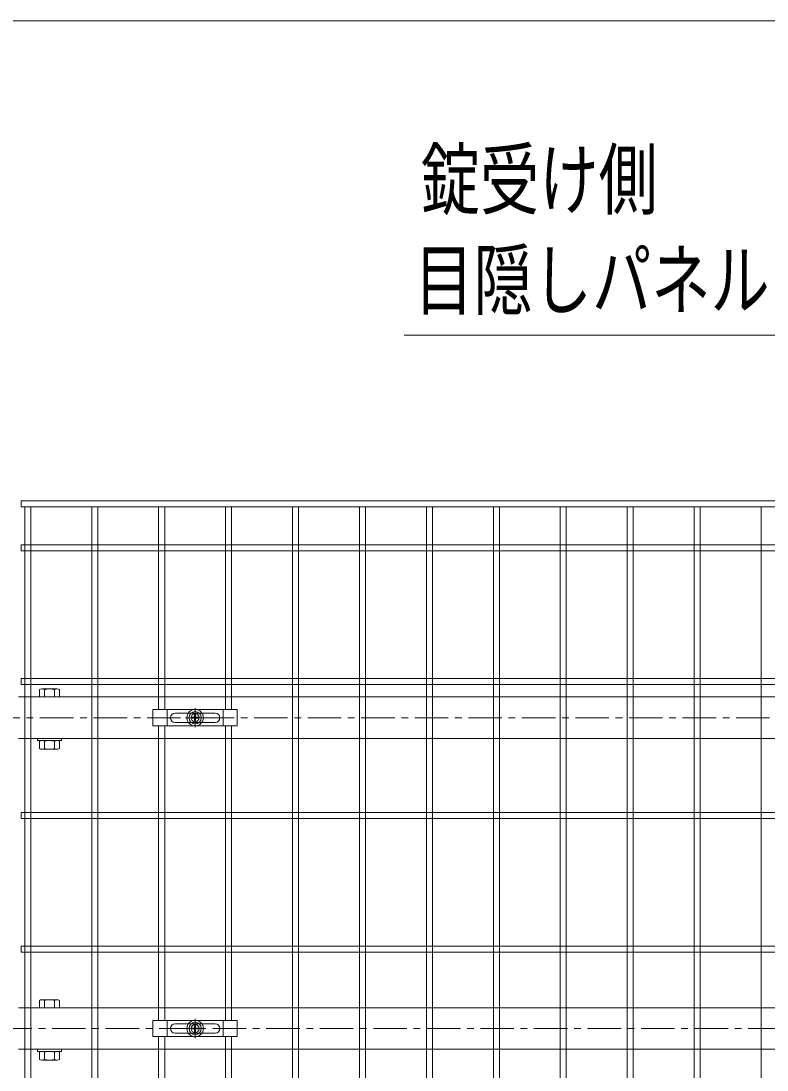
# Model space of a CAD drawing. Units: millimetres at full size; details may follow other scales. Extents: x -4455 to 4455, y -3150 to 3150.
# Drawn here: x 221 to 778, y 149 to 933 of the extents above; entities that cross this region are included whole.
import ezdxf
from ezdxf.enums import TextEntityAlignment as Align

# ---------------------------------------------------------------- set-up
doc = ezdxf.new("R2010")
doc.units = ezdxf.units.MM
doc.header["$LTSCALE"] = 20
doc.linetypes.add('USER1', pattern=[2, 1.25, -0.25, 0.25, -0.25])
for name, color, linetype, lineweight in [('0-1_軸線', 2, 'USER1', 18), ('0-3_寸法線', 1, 'Continuous', 18), ('0-6_NEO', 152, 'Continuous', 18), ('0-8_固定金具', 41, 'Continuous', 18), ('0-B_扉横枠', 7, 'Continuous', 18)]:
    doc.layers.add(name, color=color, linetype=linetype, lineweight=lineweight)
doc.styles.add('ＭＳ ゴシック', font='')
doc.styles.get('ＭＳ ゴシック').set_extended_font_data('MS Gothic')

msp = doc.modelspace()

# ---------------------------------------------------------------- linework, layer by layer
at = {"layer": '0-1_軸線'}
for p, q in [((1259.77, 411.87), (188.57, 411.87)), ((1268.77, 179.57), (197.57, 179.57))]:
    msp.add_line(p, q, dxfattribs=at)
at = {"layer": '0-3_寸法線', "color": 2}
for p, q in [((179.67, 932.59), (1271.67, 932.59)), ((217.17, 932.59), (254.67, 932.59))]:
    msp.add_line(p, q, dxfattribs=at)
at = {"layer": '0-3_寸法線', "color": 4}
msp.add_lwpolyline([(506.9, 697.81), (807.06, 697.81), (1108.11, -50.52)], dxfattribs=at)
at = {"layer": '0-6_NEO'}
for p, q in [((1230.67, 573.87), (220.67, 573.87)), ((220.67, 573.87), (220.67, 569.37)), ((1230.67, 569.37), (220.67, 569.37)), ((223.42, 569.37), (223.42, -891.63)), ((227.92, 569.37), (227.92, -891.63)), ((273.42, 569.37), (273.42, -891.63)), ((277.92, 569.37), (277.92, -891.63)), ((323.42, 569.37), (323.42, 417.87)), ((327.92, 569.37), (327.92, 417.87)), ((373.42, 569.37), (373.42, 417.87)), ((377.92, 569.37), (377.92, 417.87)), ((423.42, 569.37), (423.42, -891.63)), ((427.92, 569.37), (427.92, -891.63)), ((473.42, 569.37), (473.42, -891.63)), ((477.92, 569.37), (477.92, -891.63)), ((523.42, 569.37), (523.42, -891.63)), ((527.92, 569.37), (527.92, -891.63)), ((573.42, 569.37), (573.42, -891.63)), ((577.92, 569.37), (577.92, -891.63)), ((623.42, 569.37), (623.42, -891.63)), ((627.92, 569.37), (627.92, -891.63)), ((673.42, 569.37), (673.42, -891.63)), ((677.92, 569.37), (677.92, -891.63)), ((723.42, 569.37), (723.42, -891.63)), ((727.92, 569.37), (727.92, -891.63)), ((773.42, 569.37), (773.42, -891.63)), ((1230.67, 541.12), (220.67, 541.12)), ((220.67, 541.12), (220.67, 536.62)), ((1230.67, 536.62), (220.67, 536.62)), ((1230.67, 441.12), (220.67, 441.12)), ((220.67, 441.12), (220.67, 436.62)), ((1230.67, 436.62), (220.67, 436.62)), ((323.42, 405.87), (323.42, 185.57)), ((327.92, 405.87), (327.92, 185.57)), ((373.42, 405.87), (373.42, 185.57)), ((377.92, 405.87), (377.92, 185.57)), ((1230.67, 341.12), (220.67, 341.12)), ((220.67, 341.12), (220.67, 336.62)), ((1230.67, 336.62), (220.67, 336.62)), ((1230.67, 241.12), (220.67, 241.12)), ((220.67, 241.12), (220.67, 236.62)), ((1230.67, 236.62), (220.67, 236.62)), ((323.42, 173.57), (323.42, -566.83)), ((327.92, 173.57), (327.92, -566.83)), ((373.42, 173.57), (373.42, -566.83)), ((377.92, 173.57), (377.92, -566.83))]:
    msp.add_line(p, q, dxfattribs=at)
at = {"layer": '0-8_固定金具'}
for p, q in [((319.17, 417.87), (319.17, 405.87)), ((382.17, 417.87), (319.17, 417.87)), ((329.67, 405.87), (329.67, 417.87)), ((350.67, 413.87), (350.67, 419.02)), ((350.67, 413.87), (350.67, 415.87)), ((371.67, 405.87), (371.67, 417.87)), ((382.17, 417.87), (382.17, 405.87)), ((331.97, 411.87), (332.17, 411.87)), ((365.67, 415.37), (335.67, 415.37)), ((365.67, 408.37), (335.67, 408.37)), ((348.67, 411.87), (343.52, 411.87)), ((348.67, 411.87), (346.67, 411.87)), ((348.44, 412.24), (348.44, 411.51)), ((350.31, 412.24), (348.44, 412.24)), ((348.44, 412.24), (348.44, 411.51)), ((350.31, 412.24), (348.44, 412.24)), ((348.44, 412.24), (348.44, 411.51)), ((350.31, 412.24), (348.44, 412.24)), ((348.44, 411.51), (350.31, 411.51)), ((348.44, 411.51), (350.31, 411.51)), ((348.44, 411.51), (350.31, 411.51)), ((351.67, 411.87), (349.67, 411.87)), ((351.67, 411.87), (349.67, 411.87)), ((350.31, 414.1), (350.31, 412.24)), ((350.31, 414.1), (350.31, 412.24)), ((350.31, 414.1), (350.31, 412.24)), ((350.31, 414.1), (350.31, 412.24)), ((350.31, 414.1), (350.31, 412.24)), ((350.31, 414.1), (350.31, 412.24)), ((351.03, 414.1), (350.31, 414.1)), ((351.03, 414.1), (350.31, 414.1)), ((351.03, 414.1), (350.31, 414.1)), ((351.03, 414.1), (350.31, 414.1)), ((351.03, 414.1), (350.31, 414.1)), ((351.03, 414.1), (350.31, 414.1)), ((350.31, 411.51), (350.31, 409.65)), ((350.31, 411.51), (350.31, 409.65)), ((350.31, 411.51), (350.31, 409.65)), ((350.31, 409.65), (351.03, 409.65)), ((350.31, 409.65), (351.03, 409.65)), ((350.31, 409.65), (351.03, 409.65)), ((350.31, 409.65), (351.03, 409.65)), ((350.31, 409.65), (351.03, 409.65)), ((350.31, 409.65), (351.03, 409.65)), ((350.67, 410.87), (350.67, 412.87)), ((350.67, 410.87), (350.67, 412.87)), ((350.67, 409.87), (350.67, 407.87)), ((350.67, 409.87), (350.67, 404.73)), ((351.03, 412.24), (351.03, 414.1)), ((351.03, 412.24), (351.03, 414.1)), ((351.03, 412.24), (351.03, 414.1)), ((351.03, 412.24), (351.03, 414.1)), ((351.03, 412.24), (351.03, 414.1)), ((351.03, 412.24), (351.03, 414.1)), ((352.9, 412.24), (351.03, 412.24)), ((352.9, 412.24), (351.03, 412.24)), ((351.03, 411.51), (352.9, 411.51)), ((351.03, 409.65), (351.03, 411.51)), ((351.03, 411.51), (352.9, 411.51)), ((351.03, 409.65), (351.03, 411.51)), ((352.67, 411.87), (354.67, 411.87)), ((352.67, 411.87), (357.82, 411.87)), ((352.9, 411.51), (352.9, 412.24)), ((352.9, 411.51), (352.9, 412.24)), ((369.17, 411.87), (369.37, 411.87)), ((382.17, 405.87), (319.17, 405.87)), ((319.17, 185.57), (319.17, 173.57)), ((382.17, 185.57), (319.17, 185.57)), ((329.67, 173.57), (329.67, 185.57)), ((365.67, 183.07), (335.67, 183.07)), ((350.31, 181.8), (350.31, 179.94)), ((350.31, 181.8), (350.31, 179.94)), ((350.31, 181.8), (350.31, 179.94)), ((350.31, 181.8), (350.31, 179.94)), ((350.31, 181.8), (350.31, 179.94)), ((350.31, 181.8), (350.31, 179.94)), ((351.03, 181.8), (350.31, 181.8)), ((351.03, 181.8), (350.31, 181.8)), ((351.03, 181.8), (350.31, 181.8)), ((351.03, 181.8), (350.31, 181.8)), ((351.03, 181.8), (350.31, 181.8)), ((351.03, 181.8), (350.31, 181.8)), ((350.67, 181.57), (350.67, 186.72)), ((350.67, 181.57), (350.67, 183.57)), ((350.67, 178.57), (350.67, 180.57)), ((350.67, 178.57), (350.67, 180.57)), ((351.03, 179.94), (351.03, 181.8)), ((351.03, 179.94), (351.03, 181.8)), ((351.03, 179.94), (351.03, 181.8)), ((351.03, 179.94), (351.03, 181.8)), ((351.03, 179.94), (351.03, 181.8)), ((371.67, 173.57), (371.67, 185.57)), ((382.17, 185.57), (382.17, 173.57)), ((382.17, 173.57), (319.17, 173.57)), ((331.97, 179.57), (332.17, 179.57)), ((365.67, 176.07), (335.67, 176.07)), ((348.67, 179.57), (343.52, 179.57)), ((348.67, 179.57), (346.67, 179.57)), ((348.44, 179.94), (348.44, 179.21)), ((350.31, 179.94), (348.44, 179.94)), ((348.44, 179.94), (348.44, 179.21)), ((350.31, 179.94), (348.44, 179.94)), ((348.44, 179.94), (348.44, 179.21)), ((350.31, 179.94), (348.44, 179.94)), ((348.44, 179.21), (350.31, 179.21)), ((348.44, 179.21), (350.31, 179.21)), ((348.44, 179.21), (350.31, 179.21)), ((348.44, 179.21), (350.31, 179.21)), ((348.44, 179.21), (350.31, 179.21)), ((348.44, 179.21), (350.31, 179.21)), ((351.67, 179.57), (349.67, 179.57)), ((351.67, 179.57), (349.67, 179.57)), ((350.31, 179.21), (350.31, 177.35)), ((350.31, 179.21), (350.31, 177.35)), ((350.31, 179.21), (350.31, 177.35)), ((350.31, 179.21), (350.31, 177.35)), ((350.31, 179.21), (350.31, 177.35)), ((350.31, 179.21), (350.31, 177.35)), ((350.31, 177.35), (351.03, 177.35)), ((350.31, 177.35), (351.03, 177.35)), ((350.31, 177.35), (351.03, 177.35)), ((350.31, 177.35), (351.03, 177.35)), ((350.31, 177.35), (351.03, 177.35)), ((350.31, 177.35), (351.03, 177.35)), ((350.67, 177.57), (350.67, 172.43)), ((350.67, 177.57), (350.67, 175.57)), ((352.9, 179.94), (351.03, 179.94)), ((352.9, 179.94), (351.03, 179.94)), ((352.9, 179.94), (351.03, 179.94)), ((351.03, 177.35), (351.03, 179.21)), ((351.03, 177.35), (351.03, 179.21)), ((351.03, 177.35), (351.03, 179.21)), ((351.03, 177.35), (351.03, 179.21)), ((351.03, 177.35), (351.03, 179.21)), ((351.03, 177.35), (351.03, 179.21)), ((351.03, 179.21), (352.9, 179.21)), ((351.03, 179.21), (352.9, 179.21)), ((351.03, 179.21), (352.9, 179.21)), ((351.03, 179.21), (352.9, 179.21)), ((351.03, 179.21), (352.9, 179.21)), ((351.03, 179.21), (352.9, 179.21)), ((352.67, 179.57), (357.82, 179.57)), ((352.67, 179.57), (354.67, 179.57)), ((352.9, 179.21), (352.9, 179.94)), ((352.9, 179.21), (352.9, 179.94)), ((352.9, 179.21), (352.9, 179.94)), ((369.17, 179.57), (369.37, 179.57))]:
    msp.add_line(p, q, dxfattribs=at)
for points in [[(350.31, 412.24), (348.44, 412.24), (348.44, 411.51)], [(350.31, 412.24), (348.44, 412.24), (348.44, 411.51)], [(350.31, 412.24), (348.44, 412.24), (348.44, 411.51)], [(348.44, 411.51), (350.31, 411.51), (350.31, 409.65)], [(348.44, 411.51), (350.31, 411.51), (350.31, 409.65)], [(348.44, 411.51), (350.31, 411.51), (350.31, 409.65)], [(352.9, 411.51), (352.9, 412.24), (351.03, 412.24)], [(352.9, 411.51), (352.9, 412.24), (351.03, 412.24)], [(352.9, 411.51), (352.9, 412.24), (351.03, 412.24)], [(352.9, 411.51), (352.9, 412.24), (351.03, 412.24)], [(351.03, 409.65), (351.03, 411.51), (352.9, 411.51)], [(351.03, 409.65), (351.03, 411.51), (352.9, 411.51)], [(351.03, 409.65), (351.03, 411.51), (352.9, 411.51)], [(351.03, 409.65), (351.03, 411.51), (352.9, 411.51)], [(352.9, 179.21), (352.9, 179.94), (351.03, 179.94), (351.03, 181.8)], [(350.31, 179.94), (348.44, 179.94), (348.44, 179.21)], [(350.31, 179.94), (348.44, 179.94), (348.44, 179.21)], [(350.31, 179.94), (348.44, 179.94), (348.44, 179.21)], [(352.9, 179.21), (352.9, 179.94), (351.03, 179.94)], [(352.9, 179.21), (352.9, 179.94), (351.03, 179.94)]]:
    msp.add_lwpolyline(points, dxfattribs=at)
for centre, radius in [((350.67, 411.87), 6.15), ((350.67, 411.87), 6.15), ((350.67, 411.87), 6.15), ((350.67, 411.87), 6.15), ((350.67, 411.87), 6.15), ((350.67, 411.87), 6.15), ((350.67, 411.87), 4.59), ((350.67, 411.87), 4.59), ((350.67, 411.87), 4.59), ((350.67, 411.87), 4.59), ((350.67, 411.87), 4.59), ((350.67, 411.87), 4.59), ((350.67, 411.87), 3), ((350.67, 179.57), 6.15), ((350.67, 179.57), 6.15), ((350.67, 179.57), 6.15), ((350.67, 179.57), 6.15), ((350.67, 179.57), 6.15), ((350.67, 179.57), 6.15), ((350.67, 179.57), 4.59), ((350.67, 179.57), 4.59), ((350.67, 179.57), 4.59), ((350.67, 179.57), 4.59), ((350.67, 179.57), 4.59), ((350.67, 179.57), 4.59), ((350.67, 179.57), 3)]:
    msp.add_circle(centre, radius, dxfattribs=at)
for centre, start, end in [((335.67, 411.87), 90, 180), ((335.67, 411.87), 180, 270), ((365.67, 411.87), 0, 90), ((365.67, 411.87), 270, 360), ((335.67, 179.57), 90, 180), ((365.67, 179.57), 0, 90), ((335.67, 179.57), 180, 270), ((365.67, 179.57), 270, 360)]:
    msp.add_arc(centre, 3.5, start, end, dxfattribs=at)
at = {"layer": '0-B_扉横枠'}
for p, q in [((234.37, 427.37), (234.37, 432.82)), ((247.5, 433.38), (236.24, 433.38)), ((238.12, 427.37), (238.12, 432.82)), ((245.62, 427.37), (245.62, 432.82)), ((249.37, 427.37), (249.37, 432.82)), ((1232.67, 427.37), (218.67, 427.37)), ((249.37, 427.37), (234.37, 427.37)), ((218.67, 396.37), (1232.67, 396.37)), ((232.87, 396.37), (232.87, 394.77)), ((232.87, 394.77), (250.87, 394.77)), ((234.37, 394.22), (234.37, 388.82)), ((236.24, 394.77), (247.5, 394.77)), ((238.12, 394.22), (238.12, 388.82)), ((245.62, 394.22), (245.62, 388.82)), ((249.37, 394.22), (249.37, 388.82)), ((250.87, 396.37), (250.87, 394.77)), ((236.24, 388.27), (247.5, 388.27)), ((234.37, 195.07), (234.37, 200.52)), ((247.5, 201.08), (236.24, 201.08)), ((238.12, 195.07), (238.12, 200.52)), ((245.62, 195.07), (245.62, 200.52)), ((249.37, 195.07), (249.37, 200.52)), ((1232.67, 195.07), (218.67, 195.07)), ((249.37, 195.07), (234.37, 195.07)), ((218.67, 164.07), (1232.67, 164.07)), ((232.87, 164.07), (232.87, 162.47)), ((232.87, 162.47), (250.87, 162.47)), ((234.37, 161.92), (234.37, 156.52)), ((236.24, 162.47), (247.5, 162.47)), ((238.12, 161.92), (238.12, 156.52)), ((245.62, 161.92), (245.62, 156.52)), ((249.37, 161.92), (249.37, 156.52)), ((250.87, 164.07), (250.87, 162.47)), ((236.24, 155.97), (247.5, 155.97))]:
    msp.add_line(p, q, dxfattribs=at)
for centre, radius, start, end in [((236.24, 429.92), 3.46, 57.13278, 122.86722), ((241.87, 420.38), 12.99, 73.22135, 106.77865), ((247.5, 429.92), 3.46, 57.13278, 122.86722), ((236.24, 391.32), 3.46, 57.13278, 122.86722), ((241.87, 381.78), 12.99, 73.22135, 106.77865), ((247.5, 391.32), 3.46, 57.13278, 122.86722), ((236.24, 391.73), 3.46, 237.13278, 302.86722), ((241.87, 401.26), 12.99, 253.22135, 286.77865), ((247.5, 391.73), 3.46, 237.13278, 302.86722), ((236.24, 197.62), 3.46, 57.13278, 122.86722), ((241.87, 188.08), 12.99, 73.22135, 106.77865), ((247.5, 197.62), 3.46, 57.13278, 122.86722), ((236.24, 159.02), 3.46, 57.13278, 122.86722), ((241.87, 149.48), 12.99, 73.22135, 106.77865), ((247.5, 159.02), 3.46, 57.13278, 122.86722), ((236.24, 159.43), 3.46, 237.13278, 302.86722), ((241.87, 168.96), 12.99, 253.22135, 286.77865), ((247.5, 159.43), 3.46, 237.13278, 302.86722)]:
    msp.add_arc(centre, radius, start, end, dxfattribs=at)

# ---------------------------------------------------------------- texts
at = {"layer": '0-3_寸法線', "color": 3, "style": 'ＭＳ ゴシック', "width": 0.75}
for s, p in [('錠受け側', (519.26, 779.55)), ('目隠しパネル', (514.33, 704.48))]:
    msp.add_text(s, height=43.26, dxfattribs=at).set_placement(p, align=Align.BOTTOM_LEFT)

doc.saveas('drawing.dxf')
